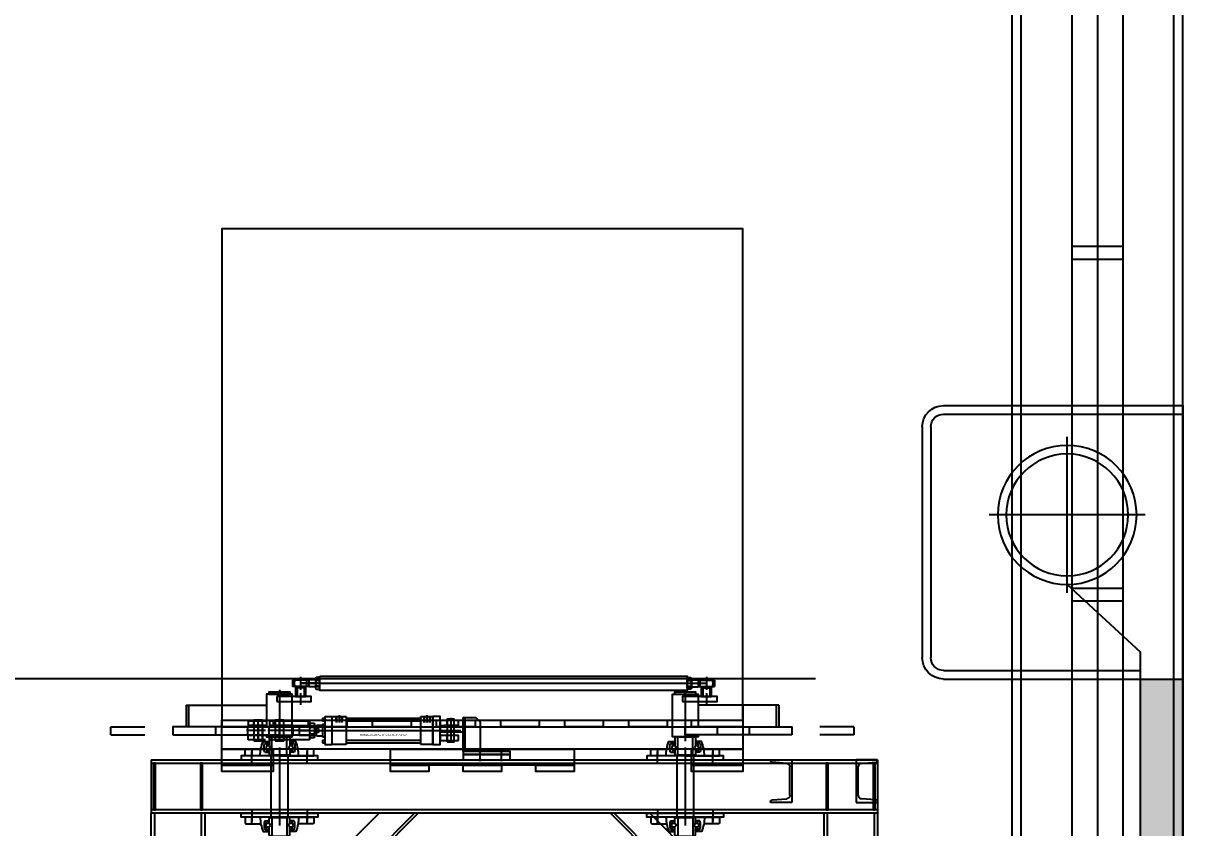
# Model space of a CAD drawing. Extents: x 0 to 210250, y -124674 to 148500.
# Drawn here: x 178262 to 180977, y -117952 to -116068 of the extents above; entities that cross this region are included whole.
import ezdxf

# ---------------------------------------------------------------- set-up
doc = ezdxf.new("R2010")
doc.units = 0
doc.header["$LTSCALE"] = 400
doc.header["$PDSIZE"] = 2
for name, pattern in [('CEN', [17, 15, -1, 0, -1]), ('CENTER', [23, 20, -1, 1, -1]), ('HIDDEN', [9.525, 6.35, -3.175])]:
    doc.linetypes.add(name, pattern=pattern)
doc.layers.get('0').update_dxf_attribs({"linetype": 'CONTINUOUS'})
doc.layers.get('DEFPOINTS').update_dxf_attribs({"linetype": 'CONTINUOUS'})
for name, color, linetype in [('CENTER', 6, 'CEN'), ('COLUMN', 1, 'CONTINUOUS'), ('DIM', 2, 'CONTINUOUS'), ('GZ_3', 8, 'HIDDEN'), ('GZ_4', 4, 'CENTER'), ('GZ_Bolt', 247, 'CONTINUOUS'), ('GZ_Qoo01', 1, 'CONTINUOUS'), ('GZ_Qoo02', 2, 'CONTINUOUS'), ('GZ_Qoo03', 3, 'CONTINUOUS'), ('GZ_Qoo04', 4, 'CONTINUOUS'), ('GZ_Qoo06', 6, 'CONTINUOUS'), ('GZ_Qoo08', 8, 'CONTINUOUS'), ('GZ_Qoo09', 234, 'CONTINUOUS'), ('GZ_Qoo12', 253, 'CONTINUOUS'), ('GZ_Qoo14', 22, 'CONTINUOUS'), ('GZ_Qoo15', 31, 'CONTINUOUS'), ('GZ_Qoo16', 62, 'CONTINUOUS'), ('GZ_Qoo18', 52, 'CONTINUOUS'), ('PAINT', 3, 'CONTINUOUS'), ('RAIN', 3, 'CONTINUOUS'), ('WINDOW', 3, 'CONTINUOUS')]:
    doc.layers.add(name, color=color, linetype=linetype)
doc.styles.add('isocp', font='isocp.shx', dxfattribs={"bigfont": 'chineset.shx'})
doc.styles.add('ROMANS', font='romans.shx', dxfattribs={"width": 0.8})
doc.styles.get("Standard").update_dxf_attribs({"font": 'ISOCP.SHX', "bigfont": 'CHINESET.SHX'})
doc.dimstyles.new('AM_ISO', dxfattribs={"dimscale": 300, "dimtxt": 3.5, "dimasz": 3.5, "dimexe": 1, "dimexo": 1, "dimgap": 1.5, "dimtad": 1, "dimdsep": 46, "dimtxsty": 'Standard', "dimcen": 0, "dimclrd": 256, "dimclre": 256, "dimclrt": 256, "dimadec": 0, "dimazin": 2, "dimtp": 0.1, "dimtm": 0.1, "dimtfac": 0.71, "dimtmove": 0, "dimatfit": 3, "dimfxl": 0, "dimlwd": -1, "dimlwe": -1, "dimarcsym": 0})

# ---------------------------------------------------------------- blocks, each defined once
blk = doc.blocks.new('A$C59AC08B8')
at = {"layer": 'COLUMN'}
for points in [[(2467.27, -281.08), (2467.27, -321.08), (4700.14, -321.08), (4700.14, -281.08)], [(2467.27, -283.18), (2467.27, -318.98), (4700.14, -318.98), (4700.14, -283.18)]]:
    blk.add_lwpolyline(points, close=True, dxfattribs=at)
at = {"layer": 'PAINT', "linetype": 'Continuous'}
blk.add_lwpolyline([(4696.64, -295.08), (2326.54, -295.08), (2326.54, -307.08), (4696.64, -307.08)], dxfattribs=at)
at = {"layer": 'RAIN', "linetype": 'Continuous'}
for p, q in [((2625.47, -307.08), (2625.47, -295.08)), ((2628.47, -307.08), (2628.47, -295.08)), ((2705.47, -307.08), (2705.47, -295.08)), ((2708.47, -307.08), (2708.47, -295.08))]:
    blk.add_line(p, q, dxfattribs=at)
blk = doc.blocks.new('A$C51026413')
h = blk.add_hatch(color=3)
h.dxf.hatch_style = 1
h.paths.add_polyline_path([(45, 2520), (145, 2520), (145, -180), (45, -180)])
at = {"layer": 'WINDOW', "linetype": 'Continuous'}
for p, q in [((45, 3160), (45, -180)), ((605, 3160), (45, 3160)), ((605, 3140), (45, 3140)), ((635, 3110), (635, 2570)), ((655, 3110), (655, 2570)), ((315.7, 2721.5), (315.7, 3086.8)), ((133, 2904.1), (498.3, 2904.1)), ((605, 2540), (145, 2540)), ((605, 2520), (45, 2520))]:
    blk.add_line(p, q, dxfattribs=at)
at = {"layer": 'WINDOW', "linetype": 'HIDDEN'}
for p, q in [((315.7, 2741.5), (145, 2583.5)), ((145, 2583.5), (145, -180)), ((45, -180), (145, -180))]:
    blk.add_line(p, q, dxfattribs=at)
at = {"layer": 'WINDOW', "linetype": 'Continuous'}
for radius in [162.7, 142.7]:
    blk.add_circle((315.7, 2904.1), radius, dxfattribs=at)
for centre, radius, start, end in [((605, 3110), 50, 0, 90), ((605, 3110), 30, 0, 90), ((605, 2570), 50, 270, 0), ((605, 2570), 30, 270, 0)]:
    blk.add_arc(centre, radius, start, end, dxfattribs=at)
blk = doc.blocks.new('*D225')
at = {"layer": 'DEFPOINTS', "color": 0, "transparency": 16777216}
for p in [(180416.6, -117603.3), (170539.6, -120303.3), (172041.3, -120303.3)]:
    blk.add_point(p, dxfattribs=at)
at = {"layer": 'DIM', "linetype": 'ByBlock', "transparency": 16777216}
for p, q in [((180116.6, -117603.3), (170239.6, -117603.3)), ((170539.6, -118503.3), (170539.6, -119403.3)), ((171741.3, -120303.3), (170239.6, -120303.3))]:
    blk.add_line(p, q, dxfattribs=at)
at = {"layer": 'DIM', "transparency": 16777216}
for points in [[(170389.6, -118503.3), (170689.6, -118503.3), (170539.6, -117603.3)], [(170389.6, -119403.3), (170689.6, -119403.3), (170539.6, -120303.3)]]:
    blk.add_solid(points, dxfattribs=at)
at = {"layer": 'DIM', "transparency": 16777216, "insert": (169819.6, -118953.3), "char_height": 900, "attachment_point": 5, "rotation": 90, "style": 'ROMANS'}
blk.add_mtext('2700', dxfattribs=at)
blk = doc.blocks.new('AVE_REND123')
for points in [[(0, 0), (15, 0), (15, -120), (0, -120)], [(15, 0), (68, 0), (68, -1220), (15, -1220)], [(68, 0), (105, 0), (105, -120), (68, -120)], [(105, 0), (120, 0), (120, -120), (105, -120)], [(0, -177), (15, -177), (15, -267), (0, -267)], [(0, -327), (15, -327), (15, -417), (0, -417)], [(68, -395), (105, -395), (105, -825), (68, -825)], [(105, -395), (120, -395), (120, -485), (105, -485)], [(0, -477), (15, -477), (15, -567), (0, -567)], [(105, -565), (120, -565), (120, -655), (105, -655)], [(0, -627), (15, -627), (15, -717), (0, -717)], [(105, -735), (120, -735), (120, -825), (105, -825)], [(0, -777), (15, -777), (15, -867), (0, -867)], [(0, -927), (15, -927), (15, -1017), (0, -1017)], [(0, -1100), (15, -1100), (15, -1220), (0, -1220)], [(68, -1100), (105, -1100), (105, -1220), (68, -1220)], [(105, -1100), (120, -1100), (120, -1220), (105, -1220)]]:
    blk.add_lwpolyline(points, close=True)
blk = doc.blocks.new('G$CA931EE28')
for p, q in [((31.2, 84), (31.2, 34)), ((31.2, 84), (220, 84)), ((115, 84), (115, 34)), ((100, 34), (100, 15)), ((175, 34), (175, 15)), ((225, 34), (225, 15))]:
    blk.add_line(p, q)
at = {"elevation": 0}
for points in [[(220, 15), (220, 10), (280, 10), (280, 110), (220, 110), (220, 34)], [(280, 93), (324.5, 93), (324.5, 105), (280, 105)]]:
    blk.add_lwpolyline(points, dxfattribs=at)
blk.add_lwpolyline([(0, 15), (250, 15), (250, 34), (0, 34)], close=True, dxfattribs=at)
at = {"layer": 'GZ_3'}
for p, q in [((37.2, 84), (37.2, 34)), ((190, 34), (190, 15)), ((210, 34), (210, 15))]:
    blk.add_line(p, q, dxfattribs=at)
at = {"layer": 'GZ_3', "elevation": 0}
blk.add_lwpolyline([(280, 105), (244, 105), (244, 93), (280, 93)], dxfattribs=at)
at = {"layer": 'GZ_4'}
for p, q in [((250, 120), (250, 0)), ((299.5, 112.7), (299.5, 85.2)), ((200, 40.8), (200, 5))]:
    blk.add_line(p, q, dxfattribs=at)
at = {"layer": 'GZ_Qoo06'}
for p, q in [((-145, 34), (-65, 34)), ((-145, 15), (-145, 34)), ((-145, 15), (-65, 15))]:
    blk.add_line(p, q, dxfattribs=at)
blk = doc.blocks.new('G$CEEF04EC8')
for p, q in [((248.8, 84), (60, 84)), ((165, 84), (165, 34)), ((248.8, 84), (248.8, 34)), ((105, 34), (105, 15)), ((180, 34), (180, 15))]:
    blk.add_line(p, q)
at = {"elevation": 0}
for points in [[(60, 15), (60, 10), (0, 10), (0, 110), (60, 110), (60, 105)], [(60, 93), (60, 34)]]:
    blk.add_lwpolyline(points, dxfattribs=at)
for points in [[(24, 93), (104.5, 93), (104.5, 105), (24, 105)], [(280, 15), (30, 15), (30, 34), (280, 34)]]:
    blk.add_lwpolyline(points, close=True, dxfattribs=at)
at = {"layer": 'GZ_3'}
for p, q in [((60, 105), (60, 93)), ((242.8, 84), (242.8, 34))]:
    blk.add_line(p, q, dxfattribs=at)
at = {"layer": 'GZ_4'}
for p, q in [((30, 120), (30, 0)), ((79.5, 112.7), (79.5, 85.2))]:
    blk.add_line(p, q, dxfattribs=at)
at = {"layer": 'GZ_Qoo06'}
for p, q in [((425, 34), (345, 34)), ((425, 34), (425, 15)), ((425, 15), (345, 15))]:
    blk.add_line(p, q, dxfattribs=at)
blk = doc.blocks.new('U-F100X50X5X7_5')
for p, q in [((0, 100), (0, 0)), ((50, 100), (0, 100)), ((5, 16.8), (5, 83.2)), ((12.3, 91.2), (46.3, 94.1)), ((50, 98.1), (50, 100)), ((0, 0), (50, 0)), ((46.3, 5.9), (12.3, 8.8)), ((50, 0), (50, 1.9))]:
    blk.add_line(p, q)
for centre, radius, start, end in [((13, 83.2), 8, 95, 180), ((46, 98.1), 4, 275, 0), ((13, 16.8), 8, 180, 265), ((46, 1.9), 4, 0, 85)]:
    blk.add_arc(centre, radius, start, end)
blk = doc.blocks.new('UC207')
for p, q in [((-10, 34.6), (-10, 24)), ((-4.1, 29.5), (-10, 29.5)), ((10, 29.5), (4.1, 29.5)), ((10, 34.6), (10, 24)), ((-17.5, 22), (-17.5, 19.5)), ((-4.1, 24), (-15.5, 24)), ((-15.5, 17.5), (23.4, 17.5)), ((23.4, 24), (4.1, 24)), ((25.4, 19.5), (25.4, 22)), ((-17.5, -22), (-17.5, -19.5)), ((-15.5, -17.5), (23.4, -17.5)), ((-4.1, -24), (-15.5, -24)), ((-10, -34.6), (-10, -24)), ((23.4, -24), (4.1, -24)), ((10, -34.6), (10, -24)), ((25.4, -19.5), (25.4, -22)), ((-4.1, -29.5), (-10, -29.5)), ((10, -29.5), (4.1, -29.5))]:
    blk.add_line(p, q)
for centre in [(0, 26.8), (0, -26.8)]:
    blk.add_circle(centre, 4.92)
for centre, radius, start, end in [((0, 0), 36, 73.8724, 106.1276), ((-15.5, 22), 2, 90, 180), ((-15.5, 19.5), 2, 180, 270), ((23.4, 22), 2, 0, 90), ((23.4, 19.5), 2, 270, 0), ((-15.5, -19.5), 2, 90, 180), ((-15.5, -22), 2, 180, 270), ((23.4, -19.5), 2, 0, 90), ((23.4, -22), 2, 270, 0), ((0, 0), 36, 253.8724, 286.1276)]:
    blk.add_arc(centre, radius, start, end)
blk = doc.blocks.new('UCFL207-T')
for p, q in [((-16, 65), (0, 65)), ((-16, -65), (0, -65))]:
    blk.add_line(p, q)
for points in [[(0, 45), (0, 80.5), (-12, 80.5, 0.414214), (-16, 76.5), (-16, 43.6)], [(0, 0), (0, 45, 0.097153), (-34, 38.3), (-34, 24)], [(0, 0), (0, -45, -0.097153), (-34, -38.3), (-34, -24)], [(0, -45), (0, -80.5), (-12, -80.5, -0.414214), (-16, -76.5), (-16, -43.6)]]:
    blk.add_lwpolyline(points, format="xyb")
at = {"rotation": 180}
blk.add_blockref('UC207', (-19, 0), dxfattribs=at)
blk = doc.blocks.new('G$C2A09FA8B')
for p, q in [((2.5, 189), (2.5, 232)), ((2.5, 232), (37.5, 232)), ((37.5, 189), (37.5, 232)), ((2.5, 43.1), (2.5, 0.1)), ((37.5, 43.1), (37.5, 0.1)), ((2.5, 0.1), (37.5, 0.1))]:
    blk.add_line(p, q)
at = {"elevation": 0}
blk.add_lwpolyline([(40, 43.1), (40, 189), (0, 189), (0, 43.1)], close=True, dxfattribs=at)
blk = doc.blocks.new('Chiming_Tap')
blk.add_circle((0, 0), 3.75)
at = {"color": 4}
blk.add_arc((0, 0), 5, 255, 195, dxfattribs=at)
at = {"layer": 'GZ_4'}
for p, q in [((-7, 0), (7, 0)), ((0, 7), (0, -7))]:
    blk.add_line(p, q, dxfattribs=at)
blk = doc.blocks.new('G$C4CD3CD14')
blk.add_lwpolyline([(0, 0), (109, 0), (109, 40), (0, 40)], close=True)
for p in [(19.5, 20), (89.5, 20)]:
    blk.add_blockref('Chiming_Tap', p)
blk = doc.blocks.new('50x100')
blk.add_lwpolyline([(-46, 0), (46, 0, 0.414214), (50, 4), (50, 46, 0.414214), (46, 50), (-46, 50, 0.414214), (-50, 46), (-50, 4, 0.414214)], format="xyb", close=True)
at = {"layer": 'GZ_3'}
blk.add_lwpolyline([(-46, 3.2), (46, 3.2, 0.414214), (46.8, 4), (46.8, 46, 0.414214), (46, 46.8), (-46, 46.8, 0.414214), (-46.8, 46), (-46.8, 4, 0.414214)], format="xyb", close=True, dxfattribs=at)
blk = doc.blocks.new('L-F50X50X6')
for p, q in [((1.5, 50), (0, 50)), ((0, 50), (0, 0)), ((6, 12.5), (6, 45.5)), ((0, 0), (50, 0)), ((45.5, 6), (12.5, 6)), ((50, 0), (50, 1.5))]:
    blk.add_line(p, q)
for centre, radius, start, end in [((1.5, 45.5), 4.5, 0, 90), ((12.5, 12.5), 6.5, 180, 270), ((45.5, 1.5), 4.5, 0, 90)]:
    blk.add_arc(centre, radius, start, end)
blk = doc.blocks.new('M16N_')
for p, q in [((-11.5, 10), (-13.9, 8.6)), ((-13.9, 8.6), (-13.9, -1.4)), ((11.5, 10), (-11.5, 10)), ((-6.9, 8.6), (-6.9, -1.4)), ((6.9, 8.6), (6.9, -1.4)), ((13.9, 8.6), (11.5, 10)), ((13.9, -1.4), (13.9, 8.6)), ((-13.9, -1.4), (-11.5, -2.8)), ((-11.5, -2.8), (11.5, -2.8)), ((11.5, -2.8), (13.9, -1.4))]:
    blk.add_line(p, q)
for centre, radius, start, end in [((-10.2, 5.3), 4.7, 45.2396, 121.2667), ((0, -8.3), 18.3, 67.7807, 112.2193), ((10.2, 5.3), 4.7, 58.7333, 134.7604), ((-10.2, 1.9), 4.7, 238.7333, 314.7604), ((0, 15.5), 18.3, 247.7807, 292.2193), ((10.2, 1.9), 4.7, 225.2396, 301.2667)]:
    blk.add_arc(centre, radius, start, end)
blk = doc.blocks.new('G$C382C8202')
for p, q in [((0, 2480.1), (1700, 2480.1)), ((0, 2480.1), (0, 2355.1)), ((0, 2472.1), (1700, 2472.1)), ((1700, 2480.1), (1700, 2355.1)), ((1700, 2363.1), (0, 2363.1)), ((125, 2355.1), (0, 2355.1)), ((1700, 2355.1), (0, 2355.1)), ((0, 42.1), (0, 2355.1)), ((8, 42.1), (8, 2355.1)), ((117, 2355.1), (117, 42.1)), ((125, 2355.1), (125, 42.1)), ((616.5, 2355.1), (125, 1863.6)), ((625, 2355.1), (125, 1855.1)), ((533.1, 2355.1), (125, 1947.1)), ((1075, 2355.1), (1575, 1855.1)), ((1083.5, 2355.1), (1575, 1863.6)), ((1166.9, 2355.1), (1575, 1947.1)), ((1575, 42.1), (1575, 2355.1)), ((1583, 42.1), (1583, 2355.1)), ((1692, 2355.1), (1692, 42.1)), ((1700, 2355.1), (1700, 42.1)), ((125, 920.1), (1575, 920.1)), ((125, 913.1), (1575, 913.1)), ((125, 827.1), (1575, 827.1)), ((125, 820.1), (1575, 820.1)), ((1700, 135.1), (1965, 135.1)), ((1700, 128.1), (1965, 128.1)), ((1965, 135.1), (1965, 35.1)), ((1575, 85.1), (117, 85.1)), ((0, 42.1), (125, 42.1)), ((0, 42.1), (0, 30.1)), ((0, 30.1), (125, 30.1)), ((125, 42.1), (125, 30.1)), ((1575, 35.1), (125, 35.1)), ((1575, 42.1), (1700, 42.1)), ((1575, 42.1), (1575, 30.1)), ((1575, 30.1), (1700, 30.1)), ((1700, 42.1), (1700, 30.1)), ((1700, 42.1), (1965, 42.1)), ((1700, 35.1), (1965, 35.1))]:
    blk.add_line(p, q)
at = {"elevation": 0}
for points in [[(5, 2363.1), (9.5, 2363.1), (9.5, 2472.1), (5, 2472.1)], [(115, 2363.1), (119.5, 2363.1), (119.5, 2472.1), (115, 2472.1)], [(730, 2480.1), (840, 2480.1), (840, 2492.1), (730, 2492.1)], [(1580, 2363.1), (1584.5, 2363.1), (1584.5, 2472.1), (1580, 2472.1)], [(1690, 2363.1), (1694.5, 2363.1), (1694.5, 2472.1), (1690, 2472.1)]]:
    blk.add_lwpolyline(points, close=True, dxfattribs=at)
for points in [[(210, 2480.1), (390, 2480.1), (390, 2489.1), (210, 2489.1)], [(1160, 2480.1), (1340, 2480.1), (1340, 2489.1), (1160, 2489.1)], [(210, 2355.1), (390, 2355.1), (390, 2346.1), (210, 2346.1)], [(1160, 2355.1), (1340, 2355.1), (1340, 2346.1), (1160, 2346.1)]]:
    blk.add_lwpolyline(points, close=True)
at = {"layer": 'GZ_3'}
for p, q in [((100, 111.1), (65, 45.1)), ((100, 126.1), (100, 111.1)), ((125, 126.1), (125, 126.1)), ((117, 85.1), (50, 85.1)), ((1650, 85.1), (1575, 85.1)), ((1650, 79.1), (50, 79.1)), ((50, 45.1), (65, 45.1)), ((54.5, 42.1), (54.5, 30.1)), ((55.7, 42.1), (55.7, 30.1)), ((69.3, 42.1), (69.3, 30.1)), ((70.5, 42.1), (70.5, 30.1)), ((1629.5, 42.1), (1629.5, 30.1)), ((1630.7, 42.1), (1630.7, 30.1)), ((1644.3, 42.1), (1644.3, 30.1)), ((1645.5, 42.1), (1645.5, 30.1))]:
    blk.add_line(p, q, dxfattribs=at)
at = {"layer": 'GZ_3', "elevation": 0}
blk.add_lwpolyline([(50, 126.1), (110, 126.1), (110, 135.1), (50, 135.1)], close=True, dxfattribs=at)
at = {"layer": 'GZ_4'}
for p, q in [((235, 2473.7), (235, 2499.4)), ((300, 2509.1), (300, 2326.1)), ((365, 2473.7), (365, 2499.4)), ((770, 2477.1), (770, 2497.9)), ((820, 2477.1), (820, 2497.9)), ((1185, 2473.7), (1185, 2499.4)), ((1250, 2509.1), (1250, 2326.1)), ((1315, 2473.7), (1315, 2499.4)), ((235, 2361.6), (235, 2335.9)), ((365, 2361.6), (365, 2335.9)), ((1185, 2361.6), (1185, 2335.9)), ((1315, 2361.6), (1315, 2335.9)), ((70, 146.8), (70, 116.5)), ((1915, 146.8), (1915, 116.5)), ((1415, 97.1), (1415, 49.1)), ((62.5, 53.2), (62.5, 14.8)), ((1637.5, 53.2), (1637.5, 14.8))]:
    blk.add_line(p, q, dxfattribs=at)
at = {"xscale": -1}
blk.add_blockref('U-F100X50X5X7_5', (0, 530.1), dxfattribs=at)
for p in [(8, 42.1), (1583, 42.1)]:
    blk.add_blockref('G$C4CD3CD14', p)
at = {"layer": 'GZ_3', "xscale": -1}
for p in [(1500, 2380.1), (50, 35.1)]:
    blk.add_blockref('U-F100X50X5X7_5', p, dxfattribs=at)
at = {"layer": 'GZ_3'}
for name, p in [('U-F100X50X5X7_5', (1650, 2380.1)), ('M16N_', (1415, 69.1))]:
    blk.add_blockref(name, p, dxfattribs=at)
for name, p, rotation in [('50x100', (1650, 85.1), 270), ('L-F50X50X6', (1955, 125.1), 180)]:
    blk.add_blockref(name, p, dxfattribs=dict(at, rotation=rotation))
at = {"layer": 'GZ_Qoo12'}
for p in [(280, 2301.5), (1230, 2301.5)]:
    blk.add_blockref('G$C2A09FA8B', p, dxfattribs=at)
at = {"layer": 'GZ_Qoo16', "xscale": -1, "rotation": 89.9999999999993}
for p in [(300, 2489.1), (1250, 2489.1)]:
    blk.add_blockref('UCFL207-T', p, dxfattribs=at)
at = {"layer": 'GZ_Qoo16', "rotation": 90.00000000000007}
for p in [(300, 2346.1), (1250, 2346.1)]:
    blk.add_blockref('UCFL207-T', p, dxfattribs=at)
blk = doc.blocks.new('M16W')
for p, q in [((15, 3), (-15, 3)), ((-15, 3), (-15, 0)), ((-15, 0), (15, 0)), ((15, 0), (15, 3))]:
    blk.add_line(p, q)
blk = doc.blocks.new('G$CC2E4252E')
for p, q in [((54, 11.6), (54, 91.6)), ((54, 91.6), (84, 91.6)), ((84, 91.6), (94, 81.6)), ((94, 81.6), (94, 11.6))]:
    blk.add_line(p, q)
at = {"elevation": 0}
for points in [[(0, 57.6), (54, 57.6), (54, 69.6), (0, 69.6)], [(54, 4.6), (164, 4.6), (164, 11.6), (54, 11.6)]]:
    blk.add_lwpolyline(points, close=True, dxfattribs=at)
at = {"layer": 'GZ_3'}
blk.add_line((59, 11.6), (59, 91.6), dxfattribs=at)
at = {"layer": 'GZ_4'}
for p, q in [((25, 74.5), (25, 52.6)), ((94, 0), (94, 17.5)), ((144, 0), (144, 17.5))]:
    blk.add_line(p, q, dxfattribs=at)
at = {"layer": 'GZ_Bolt'}
blk.add_blockref('M16W', (25, 69.6), dxfattribs=at)
blk = doc.blocks.new('M20W')
for p, q in [((18.5, 3), (-18.5, 3)), ((-18.5, 3), (-18.5, 0)), ((-18.5, 0), (18.5, 0)), ((18.5, 0), (18.5, 3))]:
    blk.add_line(p, q)
blk = doc.blocks.new('G$CC7C06DFA')
for p, q in [((1.6, 32.9), (0, 30.2)), ((0, 30.2), (0, 2.7)), ((11.4, 32.9), (1.6, 32.9)), ((13, 30.2), (11.4, 32.9)), ((13, 2.7), (13, 30.2)), ((0, 2.7), (1.6, 0)), ((1.6, 24), (11.4, 24)), ((1.6, 8.9), (11.4, 8.9)), ((1.6, 0), (11.4, 0)), ((11.4, 0), (13, 2.7))]:
    blk.add_line(p, q)
for centre, radius, start, end in [((6.8, 28.3), 6.84, 152.0827, 219.7978), ((6.2, 28.3), 6.84, 320.2022, 27.9173), ((18.6, 16.5), 18.6, 156.2523, 203.7477), ((6.8, 4.6), 6.84, 140.2022, 207.9173), ((-5.6, 16.5), 18.6, 336.2523, 23.7477), ((6.2, 4.6), 6.84, 332.0827, 39.7978)]:
    blk.add_arc(centre, radius, start, end)
blk = doc.blocks.new('G$CDB693FD7')
for p, q in [((96.9, 48), (3.9, 48)), ((3.9, 48), (3.9, 38)), ((58.9, 38), (3.9, 38)), ((16.9, 38), (16.9, 48)), ((26.9, 0), (26.9, 52)), ((36.9, 38), (36.9, 48)), ((58.9, 14), (58.9, 38)), ((96.9, 48), (96.9, 4)), ((96.9, 26), (0, 26)), ((58.9, 14), (3.9, 14)), ((3.9, 4), (3.9, 14)), ((96.9, 4), (3.9, 4)), ((16.9, 14), (16.9, 4)), ((36.9, 14), (36.9, 4))]:
    blk.add_line(p, q)
at = {"linetype": 'HIDDEN'}
for p, q in [((96.9, 37), (58.9, 37)), ((96.9, 36.6), (58.9, 36.6)), ((96.9, 15.4), (58.9, 15.4)), ((96.9, 15), (58.9, 15))]:
    blk.add_line(p, q, dxfattribs=at)
blk.add_lwpolyline([(16.9, 1.5), (36.9, 1.5), (36.9, 50.5), (16.9, 50.5)], close=True)
blk = doc.blocks.new('G$C326D8967')
blk.add_blockref('G$CDB693FD7', (0, 0))
blk = doc.blocks.new('G$CC1B1B9B2')
for p, q in [((43.9, 48), (3.9, 48)), ((3.9, 48), (3.9, 38)), ((43.9, 38), (3.9, 38)), ((16.9, 38), (16.9, 48)), ((26.9, 0), (26.9, 52)), ((36.9, 38), (36.9, 48)), ((43.9, 26), (0, 26)), ((43.9, 14), (3.9, 14)), ((3.9, 4), (3.9, 14)), ((43.9, 4), (3.9, 4)), ((16.9, 14), (16.9, 4)), ((36.9, 14), (36.9, 4))]:
    blk.add_line(p, q)
blk.add_lwpolyline([(16.9, 1.5), (36.9, 1.5), (36.9, 50.5), (16.9, 50.5)], close=True)
blk = doc.blocks.new('G$CF4EE31F8')
for p, q in [((55.1, 61.1), (60, 61.1)), ((55.1, 61.1), (55.1, 54.9)), ((55.1, 54.9), (60, 54.9)), ((60, 65), (60, 0)), ((60, 65), (77, 65)), ((77, 65), (110, 65)), ((77, 65), (77, 0)), ((86.3, 65), (86.8, 51.3)), ((87.4, 65), (87.8, 51.4)), ((93.5, 68.3), (93.5, 51.3)), ((99.6, 65), (99.2, 51.4)), ((100.7, 65), (100.2, 51.3)), ((110, 65), (110, 0)), ((110, 61.1), (285, 61.1)), ((110, 54.9), (285, 54.9)), ((285, 0), (285, 65)), ((285, 65), (313, 65)), ((291.8, 65), (292.3, 51.3)), ((292.9, 65), (293.3, 51.4)), ((299, 68.3), (299, 51.3)), ((305.1, 65), (304.7, 51.4)), ((306.2, 65), (305.7, 51.3)), ((313, 0), (313, 65)), ((347, 44), (347, 56)), ((355, 62.5), (355, 4.7)), ((363, 44), (363, 56)), ((0, 43.5), (0, 21.5)), ((0, 43.5), (40, 43.5)), ((0, 42.9), (40, 42.9)), ((0, 32.5), (378.7, 32.5)), ((40, 43.5), (41.3, 45)), ((40, 43.5), (40, 21.5)), ((45.4, 37.3), (40, 37.3)), ((45.4, 27.7), (40, 27.7)), ((41.3, 45), (55, 45)), ((45.4, 37.3), (45.4, 27.7)), ((55, 47.5), (60, 47.5)), ((55, 47.5), (55, 17.5)), ((0, 22.1), (40, 22.1)), ((0, 21.5), (40, 21.5)), ((40, 21.5), (41.3, 20.1)), ((41.3, 20.1), (55, 20)), ((55, 17.5), (60, 17.5)), ((55.1, 10.1), (60, 10.1)), ((55.1, 10.1), (55.1, 3.9)), ((55.1, 3.9), (60, 3.9)), ((60, 0), (77, 0)), ((110, 0), (77, 0)), ((110, 10.1), (285, 10.1)), ((110, 3.9), (285, 3.9)), ((313, 0), (285, 0)), ((347, 9), (347, 21)), ((363, 9), (363, 21))]:
    blk.add_line(p, q)
at = {"elevation": 0}
for points in [[(313, 0), (330, 0), (330, 65), (313, 65)], [(373.1, 44), (373.1, 56), (330, 56), (330, 44)], [(347, 6.1), (363, 6.1), (363, 58.9), (347, 58.9)], [(373.1, 9), (373.1, 21), (330, 21), (330, 9)]]:
    blk.add_lwpolyline(points, close=True, dxfattribs=at)
at = {"layer": 'GZ_Qoo08', "color": 132, "style": 'isocp'}
blk.add_text('HOBR*40*%%C25*125st-CB+YP+ES2', height=5, dxfattribs=at).set_placement((142, 19.5))
blk = doc.blocks.new('G$C5F194F28')
for name, p in [('G$C326D8967', (50, 6.5)), ('G$CF4EE31F8', (122.9, 0)), ('G$CC7C06DFA', (146.9, 16))]:
    blk.add_blockref(name, p)
at = {"layer": 'GZ_Qoo04'}
blk.add_blockref('G$CC1B1B9B2', (0, 6.5), dxfattribs=at)
blk = doc.blocks.new('NUT-M16-67093773')
for p, q in [((1.4, 13.9), (0, 11.5)), ((0, 11.5), (0, -11.5)), ((8.6, 13.9), (1.4, 13.9)), ((1.4, 6.9), (8.6, 6.9)), ((10, 11.5), (8.6, 13.9)), ((10, -11.5), (10, 11.5)), ((0, -11.5), (1.4, -13.9)), ((1.4, -6.9), (8.6, -6.9)), ((1.4, -13.9), (8.6, -13.9)), ((8.6, -13.9), (10, -11.5))]:
    blk.add_line(p, q)
for centre, radius, start, end in [((4.7, 10.2), 4.7, 148.7333, 224.7604), ((18.3, 0), 18.3, 157.7807, 202.2193), ((5.3, 10.2), 4.7, 315.2396, 31.2667), ((-8.3, 0), 18.3, 337.7807, 22.2193), ((4.7, -10.2), 4.7, 135.2396, 211.2667), ((5.3, -10.2), 4.7, 328.7333, 44.7604)]:
    blk.add_arc(centre, radius, start, end)
blk = doc.blocks.new('G$C9EBB3407')
for p, q in [((38, 22.6), (0, 22.6)), ((0, 22.6), (0, 7.6)), ((38, 7.6), (0, 7.6)), ((29.7, 25.6), (8.3, 25.6)), ((29.7, 4.6), (8.3, 4.6)), ((38, 22.6), (38.7, 23.1)), ((38, 22.6), (38, 7.6)), ((38, 7.6), (38.7, 7.1)), ((64, 23.1), (38.7, 23.1)), ((64, 7.1), (38.7, 7.1))]:
    blk.add_line(p, q)
for start, end in [(135.573, 150), (210, 224.427), (30, 44.427), (315.573, 330)]:
    blk.add_arc((19, 15.1), 15, start, end)
at = {"layer": 'GZ_3'}
for start, end in [(150, 210), (330, 30)]:
    blk.add_arc((19, 15.1), 15, start, end, dxfattribs=at)
at = {"layer": 'GZ_4'}
for p, q in [((19, 30.1), (19, 0)), ((64, 15.1), (19, 15.1))]:
    blk.add_line(p, q, dxfattribs=at)
at = {"layer": 'GZ_Bolt', "rotation": 180}
blk.add_blockref('NUT-M16-67093773', (64, 15.1), dxfattribs=at)
blk = doc.blocks.new('G$C2FF63E03')
blk.add_lwpolyline([(45, 34), (905, 34), (905, 0), (45, 0)], close=True)
at = {"layer": 'GZ_4'}
blk.add_line((0, 17), (950, 17), dxfattribs=at)
at = {"layer": 'GZ_Qoo14'}
blk.add_blockref('G$C9EBB3407', (-19, 1.9), dxfattribs=at)
at = {"layer": 'GZ_Qoo14', "xscale": -1}
blk.add_blockref('G$C9EBB3407', (969, 1.9), dxfattribs=at)
blk = doc.blocks.new('G$C75D02B62')
blk.add_lwpolyline([(0, 0), (24, 0), (24, 20), (0, 20)], close=True)
at = {"layer": 'GZ_3'}
for p, q in [((4, 20), (4, 0)), ((20, 20), (20, 0))]:
    blk.add_line(p, q, dxfattribs=at)
blk = doc.blocks.new('G$C37AEC180')
at = {"layer": 'GZ_Qoo03'}
for points in [[(606, 2669.4), (606, 2673.9), (556, 2673.9), (556, 2669.4)], [(1556, 2669.4), (1556, 2673.9), (1506, 2673.9), (1506, 2669.4)]]:
    blk.add_lwpolyline(points, close=True, dxfattribs=at)
at = {"layer": 'GZ_Qoo18'}
blk.add_lwpolyline([(446, 2608.4), (1666, 2608.4), (1666, 3758.4), (446, 3758.4)], close=True, dxfattribs=at)
blk.add_blockref('G$C382C8202', (281, 35.9))
at = {"layer": 'GZ_Bolt'}
blk.add_blockref('M20W', (531, 2593.4), dxfattribs=at)
at = {"layer": 'GZ_Qoo01'}
for name, p in [('G$CA931EE28', (331, 2559.4)), ('G$CEEF04EC8', (1501, 2559.4))]:
    blk.add_blockref(name, p, dxfattribs=at)
at = {"layer": 'GZ_Qoo02'}
blk.add_blockref('G$C2FF63E03', (630.5, 2677.9), dxfattribs=at)
at = {"layer": 'GZ_Qoo03'}
for p in [(618.5, 2664.4), (1568.5, 2664.4)]:
    blk.add_blockref('G$C75D02B62', p, dxfattribs=at)
at = {"layer": 'GZ_Qoo09'}
blk.add_blockref('G$C5F194F28', (504.1, 2552), dxfattribs=at)
at = {"layer": 'GZ_Qoo15'}
blk.add_blockref('G$CC2E4252E', (957, 2523.4), dxfattribs=at)
at = {"layer": 'GZ_Qoo18', "rotation": 270}
blk.add_blockref('AVE_REND123', (1666, 2608.4), dxfattribs=at)

msp = doc.modelspace()

# ---------------------------------------------------------------- linework, layer by layer
msp.add_lwpolyline([(181126.643, -120303.335), (180976.643, -120303.335), (180976.643, -96674.557), (181126.643, -96674.557)], close=True)
at = {"layer": 'CENTER'}
msp.add_line((180776.643, -92535.599), (180776.643, -120743.51), dxfattribs=at)

# ---------------------------------------------------------------- block references
at = {"color": 0, "xscale": 10, "yscale": 10, "zscale": 10, "rotation": 90}
msp.add_blockref('A$C59AC08B8', (177765.854, -143675.994), dxfattribs=at)
msp.add_blockref('G$C37AEC180', (178280.643, -120308.335))
at = {"color": 0, "xscale": -1}
msp.add_blockref('A$C51026413', (181021.643, -120123.335), dxfattribs=at)

# ---------------------------------------------------------------- dimensions: what is measured, and where the dimension line sits
at = {"layer": 'DIM'}
dim = msp.add_linear_dim(base=(170539.602, -120303.335), p1=(180416.643, -117603.335), p2=(172041.332, -120303.335), angle=90, dimstyle='AM_ISO', override={"dimtxt": 3, "dimasz": 3, "dimgap": 0.9, "dimtxsty": 'ROMANS', "dimfxl": 10}, dxfattribs=at)
dim.commit()
dim.dimension.update_dxf_attribs({"geometry": '*D225', "text_midpoint": (170539.602, -118953.335), "dimtype": 160})

doc.saveas('drawing.dxf')
